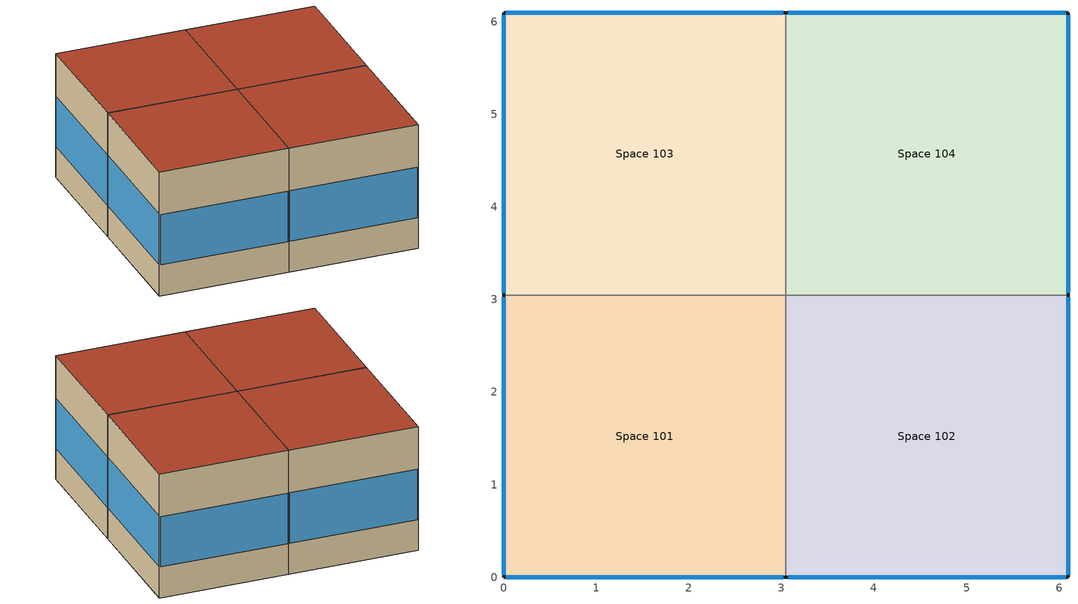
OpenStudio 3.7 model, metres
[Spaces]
Space 101
 floor ground: 3.05,3.05 3.05,0 0,0 0,3.05 z0
 wall outside: 0,3.05 0,0 3.05,0 z0:3.05
 wall to Space 103: 3.05,3.05 0,3.05 z0:3.05
 wall to Space 102: 3.05,0 3.05,3.05 z0:3.05
 window: 0.03,0 3.02,0 / 0,3.02 0,0.03 z0.76:2
 roof outside: 3.05,0 3.05,3.05 0,3.05 0,0 z3.05
Space 102
 floor ground: 6.1,3.05 6.1,0 3.05,0 3.05,3.05 z0
 wall outside: 3.05,0 6.1,0 6.1,3.05 z0:3.05
 wall to Space 104: 6.1,3.05 3.05,3.05 z0:3.05
 window: 6.1,0.03 6.1,3.02 / 3.07,0 6.07,0 z0.76:2
 roof outside: 6.1,0 6.1,3.05 3.05,3.05 3.05,0 z3.05
Space 103
 floor ground: 3.05,6.1 3.05,3.05 0,3.05 0,6.1 z0
 wall outside: 3.05,6.1 0,6.1 0,3.05 z0:3.05
 wall to Space 104: 3.05,3.05 3.05,6.1 z0:3.05
 window: 3.02,6.1 0.03,6.1 / 0,6.07 0,3.07 z0.76:2
 roof outside: 3.05,3.05 3.05,6.1 0,6.1 0,3.05 z3.05
Space 104
 floor ground: 6.1,6.1 6.1,3.05 3.05,3.05 3.05,6.1 z0
 wall outside: 6.1,3.05 6.1,6.1 3.05,6.1 z0:3.05
 window: 6.07,6.1 3.07,6.1 / 6.1,3.07 6.1,6.07 z0.76:2
 roof outside: 6.1,3.05 6.1,6.1 3.05,6.1 3.05,3.05 z3.05
[Building]
Building 1: Space Type=189.1-2009 - Office - OpenOffice - CZ4-8; Default Construction Set=189.1-2009 - CZ5 - Office
[Site]
Site 1
[ClimateZones]
Climate Zone Institution Name 1=ASHRAE; Climate Zone Document Name 1=ANSI/ASHRAE Standard 169; Climate Zone Document Year 1=2006; Climate Zone Institution Name 2=CEC; Climate Zone Document Name 2=California Climate Zone Descriptions; Climate Zone Document Year 2=1995
[DefaultConstructionSet]
189.1-2009 - CZ5 - Office: Default Exterior Surface Constructions=Default Surface Constructions 13; Default Interior Surface Constructions=Default Surface Constructions 14; Default Ground Contact Surface Constructions=Default Surface Constructions 15; Default Exterior SubSurface Constructions=Default Sub Surface Constructions 9; Default Interior SubSurface Constructions=Default Sub Surface Constructions 10; Interior Partition Construction=Interior Partition
[DefaultSurfaceConstructions]
Name | Floor Construction | Wall Construction | Roof Ceiling Construction
Default Surface Constructions 13 | ExtSlabCarpet 4in ClimateZone 1-8 | ASHRAE 189.1-2009 ExtWall Mass ClimateZone 5 | ASHRAE 189.1-2009 ExtRoof IEAD ClimateZone 2-5
Default Surface Constructions 14 | Interior Floor | Interior Wall | Interior Ceiling
Default Surface Constructions 15 | ExtSlabCarpet 4in ClimateZone 1-8 | ExtSlabCarpet 4in ClimateZone 1-8 | ExtSlabCarpet 4in ClimateZone 1-8
[Construction]
ExtSlabCarpet 4in ClimateZone 1-8: MAT-CC05 4 HW CONCRETE, CP02 CARPET PAD
Interior Floor: F16 Acoustic tile, F05 Ceiling air space resistance, M11 100mm lightweight concrete
Interior Wall: G01a 19mm gypsum board, F04 Wall air space resistance, G01a 19mm gypsum board
Interior Ceiling: M11 100mm lightweight concrete, F05 Ceiling air space resistance, F16 Acoustic tile
Exterior Door: F08 Metal surface, I01 25mm insulation board
Interior Window: Clear 3mm
Interior Door; Interior Partition: G05 25mm wood
ASHRAE 189.1-2009 ExtRoof IEAD ClimateZone 2-5: Roof Membrane, Roof Insulation [21], Metal Decking
ASHRAE 189.1-2009 ExtWindow ClimateZone 4-5: Theoretical Glass [207]
ASHRAE 189.1-2009 ExtWall Mass ClimateZone 5: 1IN Stucco, 8IN Concrete HW, Wall Insulation [40], 1/2IN Gypsum
[Material] Thermal Absorptance=0.9
Name | Roughness | Thickness {m} | Conductivity {W/m-K} | Density {kg/m3} | Specific Heat {J/kg-K} | Solar Absorptance | Visible Absorptance
MAT-CC05 4 HW CONCRETE | Rough | 0.1016 | 1.311 | 2240 | 836.8 | 0.85 | 0.85
1IN Stucco | Smooth | 0.0253 | 0.6918 | 1858 | 837 | 0.92 | 0.92
8IN Concrete HW | MediumRough | 0.2033 | 1.7296 | 2243 | 837 | 0.65 | 0.65
1/2IN Gypsum | Smooth | 0.0127 | 0.16 | 784.9 | 830 | 0.4 | 0.4
Roof Membrane | VeryRough | 0.0095 | 0.16 | 1121.29 | 1460 | 0.7 | 0.7
Metal Decking | MediumSmooth | 0.0015 | 45.006 | 7680 | 418.4 | 0.6 | 0.6
F16 Acoustic tile | MediumSmooth | 0.0191 | 0.06 | 368 | 590 | 0.3 | 0.3
M11 100mm lightweight concrete | MediumRough | 0.1016 | 0.53 | 1280 | 840 | 0.5 | 0.5
G01a 19mm gypsum board | MediumSmooth | 0.019 | 0.16 | 800 | 1090 | 0.4 | 0.4
F08 Metal surface | Smooth | 0.0008 | 45.28 | 7824 | 500 | 0.7 | 0.7
I01 25mm insulation board | MediumRough | 0.0254 | 0.03 | 43 | 1210 | 0.6 | 0.6
G05 25mm wood | MediumSmooth | 0.0254 | 0.15 | 608 | 1630 | 0.5 | 0.5
Roof Insulation [21] | MediumRough | 0.2105 | 0.049 | 265 | 836.8 | 0.7 | 0.7
Wall Insulation [40] | MediumRough | 0.0794 | 0.0432 | 91 | 837 | 0.5 | 0.5
[Material:NoMass]
CP02 CARPET PAD: Roughness=Smooth; Thermal Resistance {m2-K/W}=0.1; Thermal Absorptance=0.9; Solar Absorptance=0.8; Visible Absorptance=0.8
[Material:AirGap]
Name | Thermal Resistance {m2-K/W}
F05 Ceiling air space resistance | 0.18
F04 Wall air space resistance | 0.15
[DefaultSubSurfaceConstructions]
Name | Fixed Window Construction | Operable Window Construction | Door Construction | Tubular Daylight Dome Construction | Tubular Daylight Diffuser Construction
Default Sub Surface Constructions 9 | ASHRAE 189.1-2009 ExtWindow ClimateZone 4-5 | ASHRAE 189.1-2009 ExtWindow ClimateZone 4-5 | Exterior Door | Interior Window | Interior Window
Default Sub Surface Constructions 10 | Interior Window | Interior Window | Interior Door
[WindowMaterial:Glazing] Optical Data Type=SpectralAverage; Thickness {m}=0.003; Back Side Solar Reflectance at Normal Incidence=0; Back Side Visible Reflectance at Normal Incidence=0; Infrared Transmittance at Normal Incidence=0; Dirt Correction Factor for Solar and Visible Transmittance=1; Solar Diffusing=No
Name | Solar Transmittance at Normal Incidence | Front Side Solar Reflectance at Normal Incidence | Visible Transmittance at Normal Incidence | Front Side Visible Reflectance at Normal Incidence | Front Side Infrared Hemispherical Emissivity | Back Side Infrared Hemispherical Emissivity | Conductivity {W/m-K}
Clear 3mm | 0.837 | 0.075 | 0.898 | 0.081 | 0.84 | 0.84 | 0.9
Theoretical Glass [207] | 0.3311 | 0.6189 | 0.44 | 0.51 | 0.9 | 0.9 | 0.0133
[SpaceType]
189.1-2009 - Office - OpenOffice - CZ4-8: Default Schedule Set=189.1-2009 - Office - OpenOffice - CZ4-8 Schedule Set; Design Specification Outdoor Air Object=189.1-2009 - Office - OpenOffice - CZ4-8 Ventilation; Standards Building Type=Office; Standards Space Type=OpenOffice
[DefaultScheduleSet]
Name | Number of People Schedule | People Activity Level Schedule | Lighting Schedule | Electric Equipment Schedule | Infiltration Schedule | Hours of Operation Schedule
189.1-2009 - Office - OpenOffice - CZ4-8 Schedule Set | Office Work Occ | Office Activity | Office Bldg Light | Office Bldg Equip | Office Infil Quarter On
Office | Class5Officebuilding-Occupancy |  | Class5Officebuilding-Occupancy | Class5Officebuilding-Occupancy | Class5Officebuilding-HVAC | Class5Officebuilding-HVAC
[Lights:Definition]
189.1-2009 - Office - OpenOffice - CZ4-8 Lights Definition: Design Level Calculation Method=Watts/Area; Watts per Space Floor Area {W/m2}=10.6563
[Lights]
189.1-2009 - Office - OpenOffice - CZ4-8 Lights: Lights Definition=189.1-2009 - Office - OpenOffice - CZ4-8 Lights Definition; Space or SpaceType=189.1-2009 - Office - OpenOffice - CZ4-8
[DesignSpecification:OutdoorAir]
189.1-2009 - Office - OpenOffice - CZ4-8 Ventilation: Outdoor Air Method=Sum; Outdoor Air Flow per Person {m3/s-person}=0.00943895
[People:Definition] Fraction Radiant=0.3
Name | Number of People Calculation Method | People per Space Floor Area {person/m2} | Space Floor Area per Person {m2/person}
189.1-2009 - Office - OpenOffice - CZ4-8 People Definition | People/Area | 0.0565105
Art gallery, ex 4 m2/person; Early childhood 4 m2/person; School — trade  4 m2/person; Theatre dressin 4 m2/person | Area/Person |  | 4
Bar — standing 0.5 m2/person; Dance floor 0.5 m2/person | Area/Person |  | 0.5
Bar — other 1 m2/person; Cafe, church, d 1 m2/person; Court room — pu 1 m2/person; Kiosk 1 m2/person; Restaurant 1 m2/person; School — multi- 1 m2/person; Spectator stand 1 m2/person; Theatre and pub 1 m2/person | Area/Person |  | 1
Board room 2 m2/person; Library — readi 2 m2/person; Reading room 2 m2/person; School — genera 2 m2/person; Transport termi 2 m2/person | Area/Person |  | 2
Boarding house 15 m2/person; Hostel, hotel,  15 m2/person | Area/Person |  | 15
Carpark 30 m2/person; Library — stora 30 m2/person; Plant room — ve 30 m2/person; Storage space 30 m2/person; Switch room, tr 30 m2/person; Telephone excha 30 m2/person; Workshop — for  30 m2/person | Area/Person |  | 30
Computer room 25 m2/person | Area/Person |  | 25
Court room — ju 10 m2/person; Indoor sports s 10 m2/person; Kitchen, labora 10 m2/person; Office 10 m2/person; Patient care ar 10 m2/person; School — staff  10 m2/person | Area/Person |  | 10
Dormitory 5 m2/person; Factory — machi 5 m2/person; Shop — space fo 5 m2/person; Showroom — disp 5 m2/person | Area/Person |  | 5
Factory — areas 50 m2/person; Plant room — bo 50 m2/person | Area/Person |  | 50
Gymnasium 3 m2/person; Shop — space fo 3 m2/person | Area/Person |  | 3
Skating rink, b 1.5 m2/person; Swimming pool,  1.5 m2/person | Area/Person |  | 1.5
Spectator stand 0.3 m2/person | Area/Person |  | 0.3
[People]
Name | People Definition | Space or SpaceType | Multiplier
189.1-2009 - Office - OpenOffice - CZ4-8 People | 189.1-2009 - Office - OpenOffice - CZ4-8 People Definition | 189.1-2009 - Office - OpenOffice - CZ4-8
People 1 | Art gallery, ex 4 m2/person |  | 1
People 2 | Bar — standing 0.5 m2/person |  | 1
People 3 | Bar — other 1 m2/person |  | 1
People 4 | Board room 2 m2/person |  | 1
People 5 | Boarding house 15 m2/person |  | 1
People 6 | Cafe, church, d 1 m2/person |  | 1
People 7 | Carpark 30 m2/person |  | 1
People 8 | Computer room 25 m2/person |  | 1
People 9 | Court room — ju 10 m2/person |  | 1
People 10 | Court room — pu 1 m2/person |  | 1
People 11 | Dance floor 0.5 m2/person |  | 1
People 12 | Dormitory 5 m2/person |  | 1
People 13 | Early childhood 4 m2/person |  | 1
People 14 | Factory — machi 5 m2/person |  | 1
People 15 | Factory — areas 50 m2/person |  | 1
People 16 | Gymnasium 3 m2/person |  | 1
People 17 | Hostel, hotel,  15 m2/person |  | 1
People 18 | Indoor sports s 10 m2/person |  | 1
People 19 | Kiosk 1 m2/person |  | 1
People 20 | Kitchen, labora 10 m2/person |  | 1
People 21 | Library — readi 2 m2/person |  | 1
People 22 | Library — stora 30 m2/person |  | 1
People 23 | Office 10 m2/person |  | 1
People 24 | Patient care ar 10 m2/person |  | 1
People 25 | Plant room — ve 30 m2/person |  | 1
People 26 | Plant room — bo 50 m2/person |  | 1
People 27 | Reading room 2 m2/person |  | 1
People 28 | Restaurant 1 m2/person |  | 1
People 29 | School — genera 2 m2/person |  | 1
People 30 | School — multi- 1 m2/person |  | 1
People 31 | School — staff  10 m2/person |  | 1
People 32 | School — trade  4 m2/person |  | 1
People 33 | Shop — space fo 3 m2/person |  | 1
People 34 | Shop — space fo 5 m2/person |  | 1
People 35 | Showroom — disp 5 m2/person |  | 1
People 36 | Skating rink, b 1.5 m2/person |  | 1
People 37 | Spectator stand 0.3 m2/person |  | 1
People 38 | Spectator stand 1 m2/person |  | 1
People 39 | Storage space 30 m2/person |  | 1
People 40 | Swimming pool,  1.5 m2/person |  | 1
People 41 | Switch room, tr 30 m2/person |  | 1
People 42 | Telephone excha 30 m2/person |  | 1
People 43 | Theatre and pub 1 m2/person |  | 1
People 44 | Theatre dressin 4 m2/person |  | 1
People 45 | Transport termi 2 m2/person |  | 1
People 46 | Workshop — for  30 m2/person |  | 1
[SpaceInfiltration:DesignFlowRate]
189.1-2009 - Office - OpenOffice - CZ4-8 Infiltration: Space or SpaceType=189.1-2009 - Office - OpenOffice - CZ4-8; Design Flow Rate Calculation Method=Flow/ExteriorArea; Flow per Exterior Surface Area {m3/s-m2}=0.000226568
[ElectricEquipment:Definition] Design Level Calculation Method=Watts/Area
Name | Watts per Space Floor Area {W/m2}
189.1-2009 - Office - OpenOffice - CZ4-8 Electric Equipment Definition | 7.64238
Class 9a buildi 5 W/m2; Class 6 shop an 5 W/m2 | 5
Class 8 laborat 15 W/m2 | 15
Other applicati 0 W/m2; Class 3 dormito 0 W/m2 | 0
Class 3 (sole-o 160 W/m2; Class 9c buildi 160 W/m2 | 160
Class 5 buildin 11 W/m2 | 11
Class 9b (confe 150 W/m2 | 150
[ElectricEquipment]
Name | Electric Equipment Definition | Space or SpaceType
189.1-2009 - Office - OpenOffice - CZ4-8 Electric Equipment | 189.1-2009 - Office - OpenOffice - CZ4-8 Electric Equipment Definition | 189.1-2009 - Office - OpenOffice - CZ4-8
Electric Equipment 1 | Class 9a buildi 5 W/m2
Electric Equipment 2 | Class 8 laborat 15 W/m2
Electric Equipment 3 | Class 6 shop an 5 W/m2
Electric Equipment 4 | Other applicati 0 W/m2
Electric Equipment 5 | Class 3 (sole-o 160 W/m2
Electric Equipment 6 | Class 3 dormito 0 W/m2
Electric Equipment 7 | Class 5 buildin 11 W/m2
Electric Equipment 8 | Class 9c buildi 160 W/m2
Electric Equipment 9 | Class 9b (confe 150 W/m2
[BuildingStory]
Building Story 1: Nominal Z Coordinate {m}=0; Nominal Floor to Floor Height {m}=3.048
[Space] Building Story=Building Story 1
Space 101; Space 102; Space 103; Space 104
[Schedule:Ruleset]
Name | Default Day Schedule | Summer Design Day Schedule | Winter Design Day Schedule
Office Bldg Light | Office Bldg Light Default Schedule | Office Bldg Light Summer Design Day | Office Bldg Light Winter Design Day
Office Activity | Office Activity Default Schedule | Office Activity Summer Design Day | Office Activity Winter Design Day
Office Infil Quarter On | Office Infil Quarter On Default Schedule | Office Infil Quarter On Summer Design Day | Office Infil Quarter On Winter Design Day
Office Bldg Equip | Office Bldg Equip Default Schedule | Office Bldg Equip Summer Design Day | Office Bldg Equip Winter Design Day
Office Work Occ | Office Bldg Occ Default Schedule | Office Bldg Occ Summer Design Day | Office Bldg Occ Winter Design Day
Class5Officebuilding-Occupancy | weekdays
Class5Officebuilding-HVAC | weekdays 3
[Schedule:Day]
Office Bldg Light Default Schedule: 5, 0, 0.05, 7, 0, 0.1, 8, 0, 0.3, 17, 0, 0.9, 18, 0, 0.7, 20, 0, 0.5, 22, 0, 0.3, 23, 0, 0.1, 24, 0, 0.05
Office Bldg Light Summer Design Day; Office Infil Quarter On Rule 1 Day Schedule; Office Bldg Equip Summer Design Day: 24, 0, 1
Office Bldg Light Winter Design Day; Office Bldg Equip Winter Design Day; Office Bldg Occ Winter Design Day; Office Bldg Occ Rule 1 Day Schedule: 24, 0, 0
Office Bldg Light Rule 1 Day Schedule: 24, 0, 0.05
Office Bldg Light Rule 2 Day Schedule: 6, 0, 0.05, 8, 0, 0.1, 14, 0, 0.5, 17, 0, 0.15, 24, 0, 0.05
Office Activity Default Schedule; Office Activity Summer Design Day; Office Activity Winter Design Day: 24, 0, 132
Office Infil Quarter On Default Schedule; Office Infil Quarter On Summer Design Day: 6, 0, 1, 22, 0, 0.25, 24, 0, 1
Office Infil Quarter On Winter Design Day; Office Infil Quarter On Rule 2 Day Schedule: 6, 0, 1, 18, 0, 0.25, 24, 0, 1
Office Bldg Equip Default Schedule: 8, 0, 0.4, 12, 0, 0.9, 13, 0, 0.8, 17, 0, 0.9, 18, 0, 0.8, 20, 0, 0.6, 22, 0, 0.5, 24, 0, 0.4
Office Bldg Equip Rule 1 Day Schedule: 24, 0, 0.3
Office Bldg Equip Rule 2 Day Schedule: 6, 0, 0.3, 8, 0, 0.4, 14, 0, 0.5, 17, 0, 0.35, 24, 0, 0.3
Office Bldg Occ Default Schedule: 6, 0, 0, 7, 0, 0.1, 8, 0, 0.2, 12, 0, 0.85, 13, 0, 0.5, 17, 0, 0.85, 18, 0, 0.7, 20, 0, 0.4, 22, 0, 0.1, 24, 0, 0.05
Office Bldg Occ Summer Design Day: 6, 0, 0, 22, 0, 1, 24, 0, 0.05
Office Bldg Occ Rule 2 Day Schedule: 6, 0, 0, 8, 0, 0.1, 14, 0, 0.4, 17, 0, 0.1, 24, 0, 0
weekdays: 1, 0, 0, 2, 0, 0, 3, 0, 0, 4, 0, 0, 5, 0, 0, 6, 0, 0, 7, 0, 0, 8, 0, 0.1, 9, 0, 0.2, 10, 0, 0.7, 11, 0, 0.7, 12, 0, 0.7, 13, 0, 0.7, 14, 0, 0.7, 15, 0, 0.7, 16, 0, 0.7, 17, 0, 0.7, 18, 0, 0.35, 19, 0, 0.1, 20, 0, 0.05, 21, 0, 0.05, 22, 0, 0, 23, 0, 0, 24, 0, 0
weekend: 1, 0, 0, 2, 0, 0, 3, 0, 0, 4, 0, 0, 5, 0, 0, 6, 0, 0, 7, 0, 0, 8, 0, 0, 9, 0, 0.05, 10, 0, 0.05, 11, 0, 0.05, 12, 0, 0.05, 13, 0, 0.05, 14, 0, 0.05, 15, 0, 0.05, 16, 0, 0.05, 17, 0, 0.05, 18, 0, 0, 19, 0, 0, 20, 0, 0, 21, 0, 0, 22, 0, 0, 23, 0, 0, 24, 0, 0
weekdays 3: 1, 0, 0, 2, 0, 0, 3, 0, 0, 4, 0, 0, 5, 0, 0, 6, 0, 0, 7, 0, 0, 8, 0, 1, 9, 0, 1, 10, 0, 1, 11, 0, 1, 12, 0, 1, 13, 0, 1, 14, 0, 1, 15, 0, 1, 16, 0, 1, 17, 0, 1, 18, 0, 1, 19, 0, 0, 20, 0, 0, 21, 0, 0, 22, 0, 0, 23, 0, 0, 24, 0, 0
weekend 6: 1, 0, 0, 2, 0, 0, 3, 0, 0, 4, 0, 0, 5, 0, 0, 6, 0, 0, 7, 0, 0, 8, 0, 0, 9, 0, 0, 10, 0, 0, 11, 0, 0, 12, 0, 0, 13, 0, 0, 14, 0, 0, 15, 0, 0, 16, 0, 0, 17, 0, 0, 18, 0, 0, 19, 0, 0, 20, 0, 0, 21, 0, 0, 22, 0, 0, 23, 0, 0, 24, 0, 0
[Schedule:Rule]
Name | Schedule Ruleset | Rule Order | Day Schedule | Apply Sunday | Apply Monday | Apply Tuesday | Apply Wednesday | Apply Thursday | Apply Friday | Apply Saturday | Date Specification Type | Start Month | Start Day | End Month | End Day
Office Bldg Light Rule 1 | Office Bldg Light | 0 | Office Bldg Light Rule 1 Day Schedule | Yes | No | No | No | No | No | No | DateRange | 1 | 1 | 12 | 31
Office Bldg Light Rule 2 | Office Bldg Light | 1 | Office Bldg Light Rule 2 Day Schedule | No | No | No | No | No | No | Yes | DateRange | 1 | 1 | 12 | 31
Office Infil Quarter On Rule 1 | Office Infil Quarter On | 0 | Office Infil Quarter On Rule 1 Day Schedule | Yes | No | No | No | No | No | No | DateRange | 1 | 1 | 12 | 31
Office Infil Quarter On Rule 2 | Office Infil Quarter On | 1 | Office Infil Quarter On Rule 2 Day Schedule | No | No | No | No | No | No | Yes | DateRange | 1 | 1 | 12 | 31
Office Bldg Equip Rule 1 | Office Bldg Equip | 0 | Office Bldg Equip Rule 1 Day Schedule | Yes | No | No | No | No | No | No | DateRange | 1 | 1 | 12 | 31
Office Bldg Equip Rule 2 | Office Bldg Equip | 1 | Office Bldg Equip Rule 2 Day Schedule | No | No | No | No | No | No | Yes | DateRange | 1 | 1 | 12 | 31
Office Work Occ Rule 1 | Office Work Occ | 0 | Office Bldg Occ Rule 1 Day Schedule | Yes | No | No | No | No | No | No | DateRange | 1 | 1 | 12 | 31
Office Work Occ Rule 2 | Office Work Occ | 1 | Office Bldg Occ Rule 2 Day Schedule | No | No | No | No | No | No | Yes | DateRange | 1 | 1 | 12 | 31
weekend | Class5Officebuilding-Occupancy | 0 | weekend | Yes |  |  |  |  |  | Yes
weekend 5 | Class5Officebuilding-HVAC | 0 | weekend 6 | Yes |  |  |  |  |  | Yes
